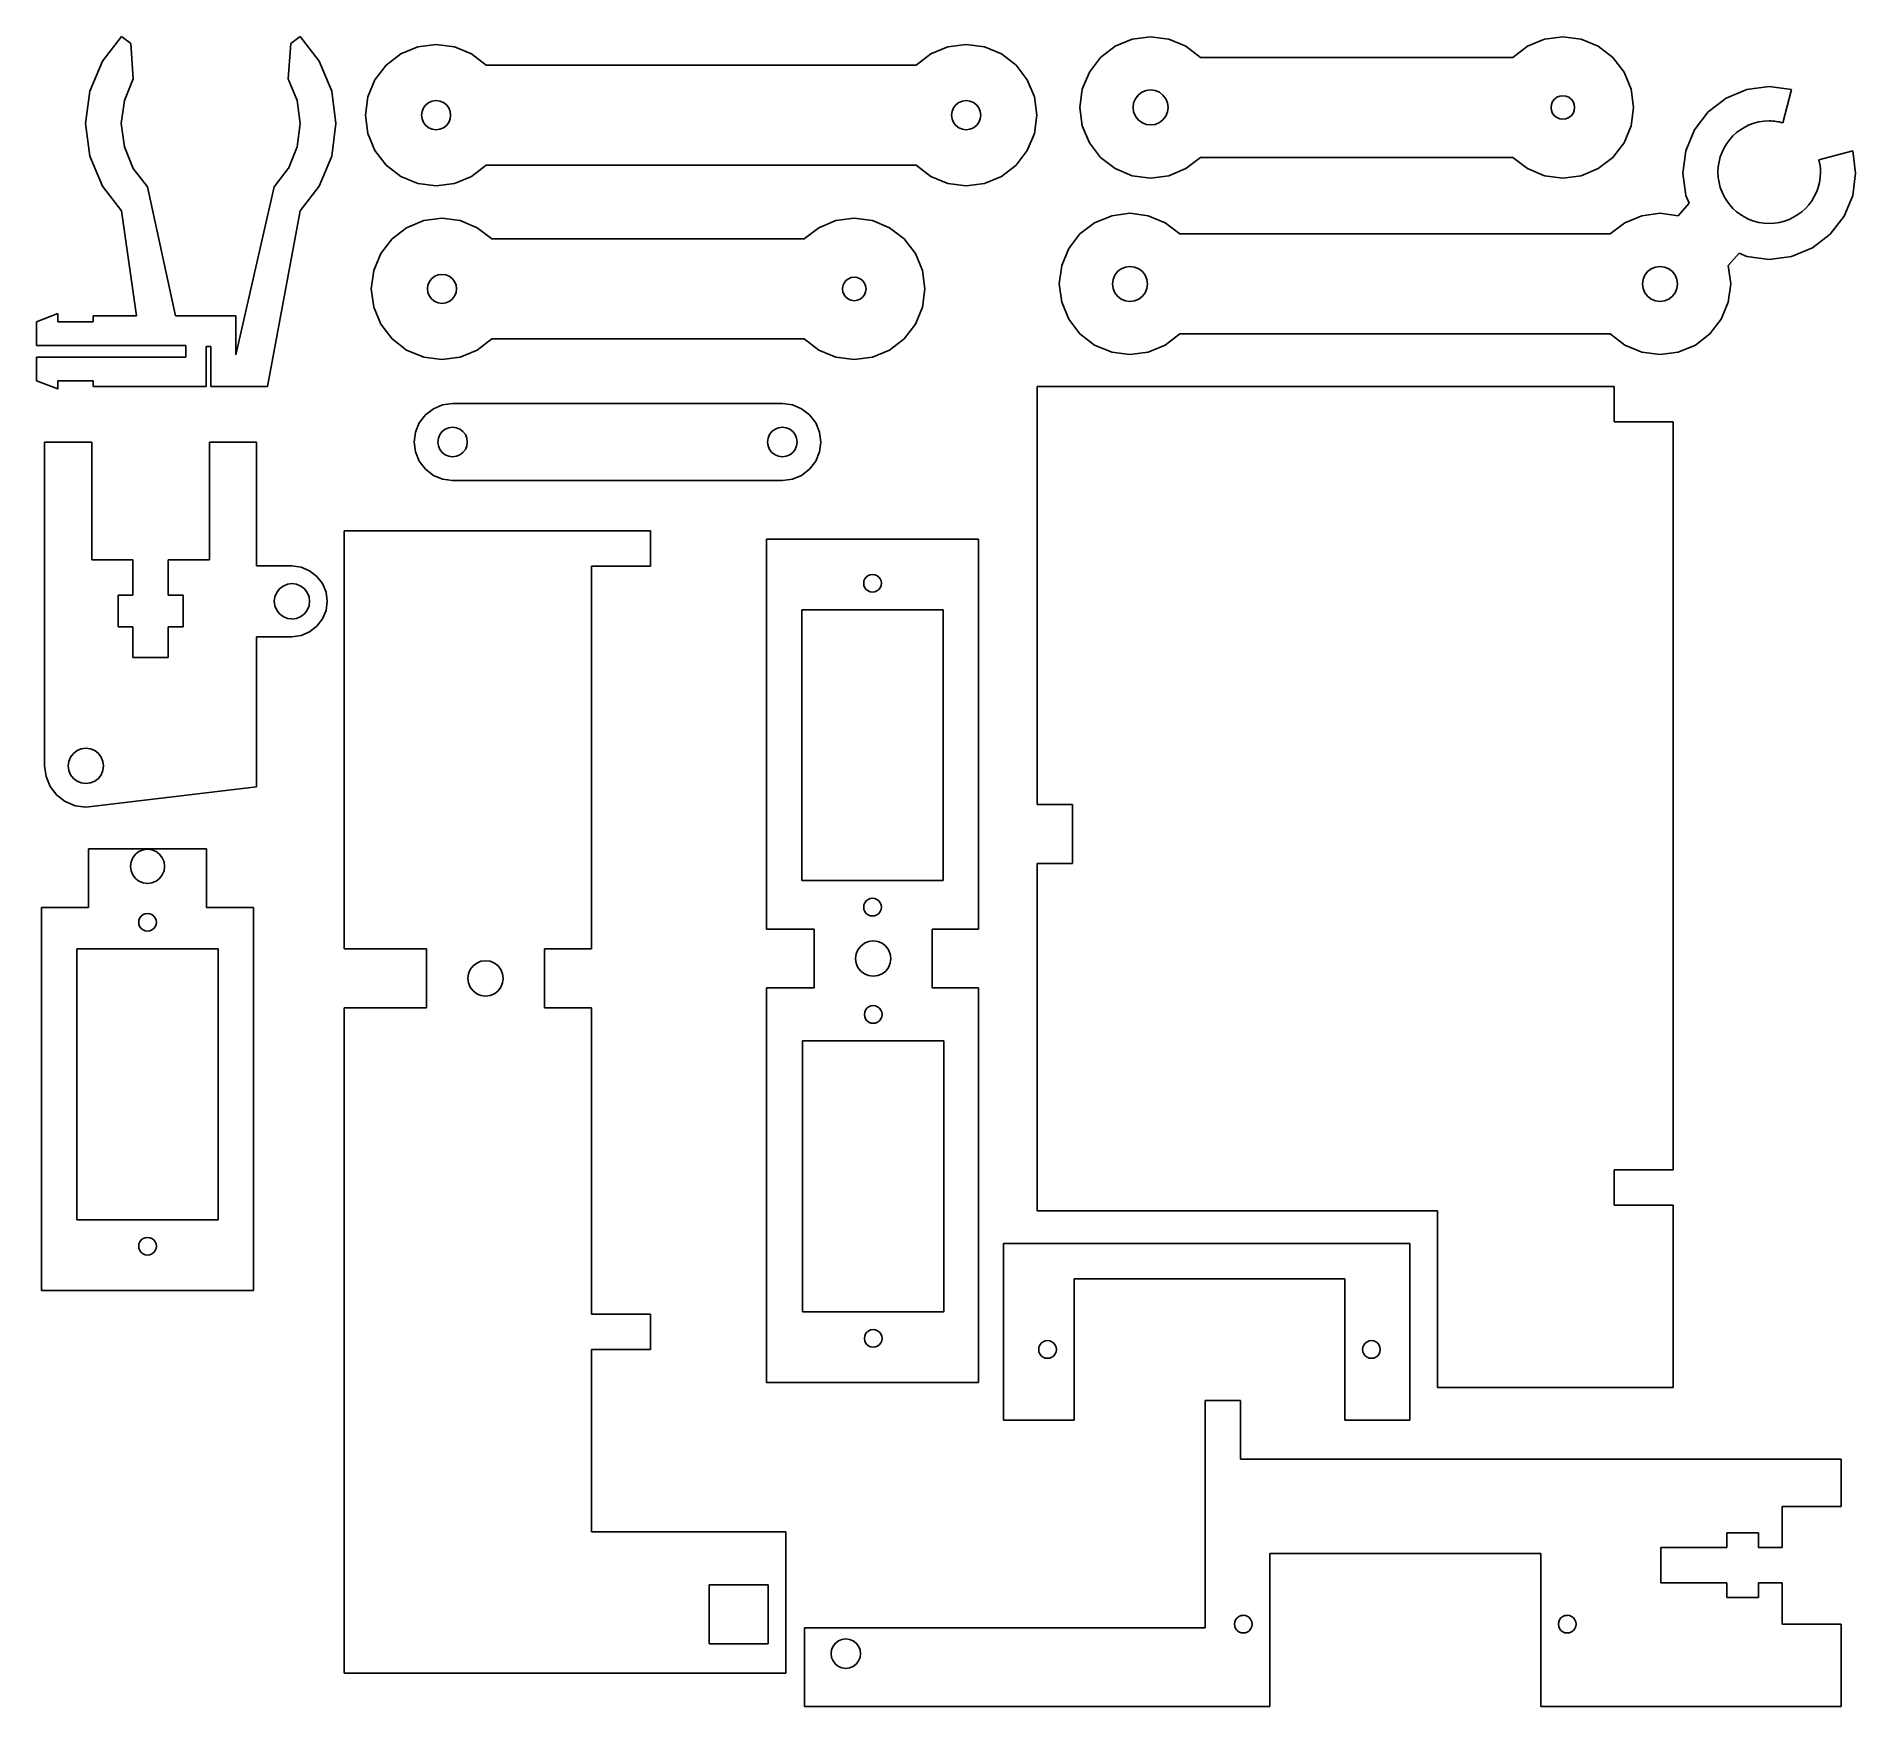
# Model space of a CAD drawing. Extents: x 5 to 159, y 159 to 301.
import ezdxf

# ---------------------------------------------------------------- set-up
doc = ezdxf.new("R2010")
doc.units = 0
doc.layers.add('plotclock-5mm', color=7, linetype='CONTINUOUS')

msp = doc.modelspace()

# ---------------------------------------------------------------- linework, layer by layer
at = {"layer": 'plotclock-5mm', "color": 1}
for p, q in [((12.069198, 301.283088), (10.460531, 299.186882)), ((12.862595, 300.674334), (12.069198, 301.283229)), ((27.256916, 301.283088), (26.463519, 300.674193)), ((28.865266, 299.186917), (27.256952, 301.283123)), ((99.449043, 301.249151), (97.896116, 301.044539)), ((101.001936, 301.044681), (99.449008, 301.249292)), ((134.448797, 301.249151), (132.896222, 301.044539)), ((136.001866, 301.044681), (134.448938, 301.249292)), ((13.081212, 297.673995), (12.862489, 300.67437)), ((26.463484, 300.674334), (26.244762, 297.673959)), ((35.788847, 299.790485), (34.546364, 298.836927)), ((37.2358, 300.389925), (35.788706, 299.790556)), ((38.788834, 300.594219), (37.235906, 300.38996)), ((40.341726, 300.389925), (38.788799, 300.594183)), ((41.788821, 299.790485), (40.341726, 300.389854)), ((43.031481, 298.836891), (41.788997, 299.79045)), ((80.788334, 299.790485), (79.546203, 298.836927)), ((82.235992, 300.389925), (80.788192, 299.790556)), ((83.789026, 300.594219), (82.236098, 300.38996)), ((85.341389, 300.389925), (83.789167, 300.594183)), ((86.789013, 299.790485), (85.341213, 300.389854)), ((88.03132, 298.836891), (86.789189, 299.79045)), ((96.449056, 300.445241), (95.206573, 299.491682)), ((97.89601, 301.044681), (96.448915, 300.445311)), ((102.44903, 300.445241), (101.001936, 301.04461)), ((103.69169, 299.491788), (102.449207, 300.445346)), ((131.44881, 300.445241), (130.206679, 299.491682)), ((132.896116, 301.044681), (131.448669, 300.445311)), ((137.448819, 300.445241), (136.001725, 301.04461)), ((138.691796, 299.491788), (137.44896, 300.445346)), ((10.460672, 299.186917), (9.399164, 296.623987)), ((29.926844, 296.624093), (28.865336, 299.187023)), ((34.546222, 298.836891), (33.592664, 297.594408)), ((79.546062, 298.836891), (43.031445, 298.836891)), ((88.984914, 297.594232), (88.031355, 298.836715)), ((94.252803, 298.249164), (93.653434, 296.802069)), ((95.206432, 299.491788), (94.252874, 298.249305)), ((130.206538, 299.491788), (103.691761, 299.491788)), ((139.64472, 298.249164), (138.691867, 299.491647)), ((140.24416, 296.802034), (139.64479, 298.249128)), ((9.39927, 296.624093), (9.03732, 293.87419)), ((12.322069, 295.841032), (13.081247, 297.674065)), ((26.244726, 297.673995), (27.003904, 295.840961)), ((30.288936, 293.874049), (29.926986, 296.623952)), ((33.592594, 297.594232), (32.993224, 296.147137)), ((89.584354, 296.147314), (88.984984, 297.594408)), ((93.653363, 296.802034), (93.449105, 295.249106)), ((98.705423, 296.536921), (99.064198, 296.685441)), ((99.064057, 296.685406), (99.448937, 296.736206)), ((99.449043, 296.736241), (99.833924, 296.685441)), ((99.833889, 296.685406), (100.192664, 296.536886)), ((140.448806, 295.249177), (140.244195, 296.802104)), ((150.073713, 296.764004), (148.304532, 296.031638)), ((151.97201, 297.014124), (150.073713, 296.764004)), ((153.870307, 296.764004), (151.97201, 297.014124)), ((153.115716, 293.948485), (153.870307, 296.764004)), ((12.062989, 293.874049), (12.321928, 295.841138)), ((27.004045, 295.841032), (27.262984, 293.873943)), ((32.993154, 296.147314), (32.788895, 294.594386)), ((37.595986, 294.913967), (37.719459, 295.211712)), ((37.719317, 295.211782), (37.915462, 295.467546)), ((37.915532, 295.467581), (38.171296, 295.663726)), ((38.171296, 295.663796), (38.469041, 295.787269)), ((38.469147, 295.787127), (38.788763, 295.829108)), ((38.788834, 295.829143), (39.108451, 295.787163)), ((39.10838, 295.787127), (39.406124, 295.663655)), ((39.406195, 295.663796), (39.661959, 295.467652)), ((39.661994, 295.467581), (39.858139, 295.211817)), ((39.858209, 295.211782), (39.981681, 294.914038)), ((82.595649, 294.913967), (82.719122, 295.211712)), ((82.718981, 295.211782), (82.915478, 295.467546)), ((82.915337, 295.467581), (83.171101, 295.663726)), ((83.170995, 295.663796), (83.469445, 295.787269)), ((83.469339, 295.787127), (83.788956, 295.829108)), ((83.789026, 295.829143), (84.107937, 295.787163)), ((84.108043, 295.787127), (84.406493, 295.663655)), ((84.406387, 295.663796), (84.662151, 295.467652)), ((84.66201, 295.467581), (84.858507, 295.211817)), ((84.858401, 295.211782), (84.981874, 294.914038)), ((89.789, 294.594245), (89.584389, 296.147172)), ((93.449069, 295.249177), (93.653328, 293.696249)), ((98.012638, 294.864155), (97.961838, 295.249036)), ((97.961979, 295.249177), (98.012779, 295.634057)), ((98.012638, 295.633987), (98.161157, 295.992762)), ((98.161122, 295.992621), (98.397483, 296.300596)), ((98.397448, 296.300596), (98.705423, 296.536957)), ((100.192522, 296.536921), (100.500497, 296.30056)), ((100.500497, 296.300596), (100.736859, 295.992621)), ((100.736823, 295.992621), (100.885343, 295.633846)), ((100.935966, 295.249177), (100.885166, 294.864296)), ((100.885307, 295.633987), (100.936107, 295.249106)), ((133.483138, 294.990273), (133.448919, 295.249212)), ((133.44906, 295.249177), (133.483279, 295.507763)), ((133.483138, 295.507904), (133.582974, 295.749204)), ((133.583045, 295.749063), (133.741795, 295.956143)), ((133.741866, 295.956284), (133.948946, 296.115034)), ((133.948946, 296.11507), (134.190246, 296.214906)), ((134.19007, 296.215012), (134.448656, 296.249231)), ((134.448797, 296.24909), (134.707736, 296.214871)), ((134.707877, 296.215012), (134.949177, 296.115176)), ((134.949036, 296.11507), (135.156116, 295.95632)), ((135.156081, 295.956284), (135.314831, 295.749204)), ((135.314902, 295.749063), (135.414738, 295.507763)), ((135.448922, 295.249177), (135.414703, 294.990238)), ((135.414808, 295.507904), (135.449028, 295.249318)), ((140.24416, 293.696108), (140.448771, 295.249036)), ((148.304532, 296.031638), (146.785824, 294.86606)), ((9.037179, 293.874049), (9.399129, 291.123793)), ((12.322069, 291.906889), (12.06313, 293.873978)), ((27.263125, 293.874049), (27.004186, 291.90696)), ((29.926844, 291.123829), (30.288794, 293.874084)), ((32.78886, 294.594245), (32.993118, 293.041317)), ((37.553935, 294.594245), (37.595916, 294.913861)), ((37.595986, 294.274734), (37.554006, 294.594351)), ((37.719317, 293.976884), (37.595845, 294.274628)), ((37.915532, 293.721084), (37.719388, 293.976848)), ((38.171296, 293.524905), (37.915532, 293.721049)), ((38.469147, 293.401574), (38.171402, 293.525046)), ((39.406195, 293.524905), (39.108451, 293.401432)), ((39.661994, 293.721084), (39.40623, 293.52494)), ((39.858209, 293.976884), (39.662065, 293.72112)), ((39.98154, 294.274734), (39.858068, 293.976989)), ((40.023733, 294.594245), (39.981399, 294.274628)), ((39.98154, 294.913967), (40.023874, 294.594351)), ((82.553634, 294.594245), (82.595614, 294.913861)), ((82.595649, 294.274734), (82.553669, 294.594351)), ((82.718981, 293.976884), (82.595508, 294.274628)), ((82.915337, 293.721084), (82.718839, 293.976848)), ((83.170995, 293.524905), (82.915231, 293.721049)), ((83.469339, 293.401574), (83.170889, 293.525046)), ((84.406387, 293.524905), (84.107937, 293.401432)), ((84.66201, 293.721084), (84.406246, 293.52494)), ((84.858401, 293.976884), (84.661904, 293.72112)), ((84.981732, 294.274734), (84.85826, 293.976989)), ((84.981732, 294.913967), (85.023713, 294.594351)), ((85.023748, 294.594245), (84.981768, 294.274628)), ((89.584354, 293.041387), (89.788965, 294.594315)), ((93.653363, 293.696108), (94.252733, 292.249013)), ((98.161122, 294.505521), (98.012603, 294.864296)), ((98.397448, 294.197546), (98.161087, 294.505521)), ((98.705423, 293.96122), (98.397448, 294.197581)), ((99.064057, 293.812736), (98.705282, 293.961256)), ((99.449043, 293.762077), (99.064163, 293.812877)), ((99.833889, 293.812736), (99.449008, 293.761936)), ((100.192522, 293.96122), (99.833747, 293.812701)), ((100.500497, 294.197546), (100.192522, 293.961185)), ((100.736823, 294.505521), (100.500462, 294.197546)), ((100.885307, 294.864155), (100.736788, 294.50538)), ((133.583045, 294.749114), (133.483209, 294.990414)), ((133.741866, 294.542069), (133.583116, 294.749149)), ((133.948946, 294.383072), (133.741866, 294.542175)), ((134.19007, 294.283165), (133.94877, 294.383001)), ((134.448797, 294.249052), (134.190211, 294.283271)), ((134.707877, 294.283165), (134.448938, 294.248946)), ((134.949036, 294.383072), (134.707736, 294.283236)), ((135.156081, 294.542069), (134.949001, 294.382966)), ((135.314902, 294.749114), (135.156152, 294.542034)), ((135.414808, 294.990273), (135.314972, 294.748973)), ((139.64472, 292.24919), (140.244089, 293.696284)), ((146.785824, 294.86606), (145.619893, 293.347352)), ((32.993154, 293.041387), (33.592523, 291.594293)), ((38.788834, 293.359346), (38.469217, 293.401679)), ((39.10838, 293.401574), (38.788763, 293.35924)), ((83.789026, 293.359346), (83.469409, 293.401679)), ((84.108043, 293.401574), (83.789132, 293.35924)), ((88.984914, 291.594258), (89.584283, 293.041352)), ((94.252803, 292.24919), (95.206361, 291.006706)), ((138.691796, 291.00653), (139.644649, 292.249013)), ((145.619893, 293.347352), (144.887174, 291.577818)), ((9.39927, 291.123829), (10.460778, 288.560898)), ((13.081212, 290.073927), (12.322034, 291.90696)), ((27.004045, 291.906889), (26.244867, 290.073856)), ((28.865266, 288.561039), (29.926774, 291.12397)), ((33.592594, 291.594258), (34.546152, 290.351774)), ((88.03132, 290.351598), (88.984878, 291.594081)), ((95.206432, 291.00653), (96.448915, 290.052972)), ((102.44903, 290.052936), (103.691514, 291.006495)), ((103.69169, 291.00653), (130.206468, 291.00653)), ((130.206538, 291.00653), (131.448669, 290.052972)), ((137.448819, 290.052936), (138.691655, 291.006495)), ((144.887174, 291.577818), (144.637407, 289.679521)), ((159.056493, 291.577818), (156.188057, 290.809468)), ((159.30626, 289.679521), (159.056493, 291.577818)), ((159.056493, 291.577818), (159.056493, 291.577818)), ((14.289052, 288.500044), (13.081141, 290.073786)), ((26.244726, 290.073927), (25.037168, 288.500185)), ((34.546222, 290.351598), (35.788706, 289.39804)), ((35.788847, 289.398181), (37.235941, 288.798811)), ((40.341726, 288.798741), (41.788821, 289.39811)), ((41.788821, 289.398181), (43.031304, 290.351739)), ((43.031481, 290.351598), (79.546097, 290.351598)), ((79.546062, 290.351598), (80.788193, 289.39804)), ((80.788334, 289.398181), (82.236134, 288.798811)), ((85.341389, 288.798741), (86.789189, 289.39811)), ((86.789013, 289.398181), (88.031144, 290.351739)), ((96.449056, 290.052936), (97.896151, 289.453567)), ((97.89601, 289.453461), (99.448937, 289.24885)), ((99.449043, 289.249026), (101.001971, 289.453637)), ((101.001936, 289.453461), (102.44903, 290.052831)), ((131.44881, 290.052936), (132.896257, 289.453567)), ((132.896116, 289.453461), (134.448691, 289.24885)), ((134.448797, 289.249026), (136.001725, 289.453637)), ((136.001866, 289.453461), (137.44896, 290.052831)), ((144.637407, 289.679521), (144.887174, 287.781577)), ((159.056493, 287.781577), (159.30626, 289.679521)), ((10.460672, 288.561039), (12.069339, 286.464834)), ((16.658237, 277.545165), (14.288982, 288.499973)), ((25.037062, 288.500044), (21.798209, 274.258052)), ((27.256916, 286.464692), (28.86523, 288.560898)), ((37.2358, 288.798741), (38.788728, 288.59413)), ((38.788834, 288.594271), (40.341762, 288.798882)), ((82.235992, 288.798741), (83.78892, 288.59413)), ((83.789026, 288.594271), (85.341248, 288.798882)), ((144.887174, 287.781577), (145.163752, 287.114474)), ((158.323774, 286.012749), (159.056493, 287.781577)), ((12.069198, 286.464692), (13.348017, 277.545059)), ((24.471736, 271.545191), (27.256916, 286.464869)), ((39.289073, 285.844227), (37.736145, 285.639969)), ((40.841965, 285.639933), (39.289037, 285.844192)), ((74.288826, 285.844227), (72.736251, 285.639969)), ((75.841895, 285.639933), (74.288967, 285.844192)), ((96.146338, 286.061079), (94.698891, 285.462063)), ((97.698913, 286.265691), (96.146338, 286.061079)), ((99.251841, 286.061079), (97.698913, 286.265691)), ((100.698935, 285.462063), (99.251841, 286.061079)), ((141.145966, 286.061079), (139.698871, 285.462063)), ((142.698893, 286.265691), (141.145966, 286.061079)), ((144.251821, 286.061079), (142.698893, 286.265691)), ((145.163752, 287.114474), (144.251821, 286.061079)), ((157.158196, 284.493335), (158.323774, 286.012749)), ((36.289086, 285.040493), (35.046602, 284.086935)), ((37.736039, 285.639933), (36.288945, 285.040564)), ((42.28906, 285.040493), (40.841965, 285.639863)), ((43.531719, 284.086864), (42.289236, 285.040423)), ((71.288839, 285.040493), (70.046709, 284.086935)), ((72.736146, 285.639933), (71.288698, 285.040564)), ((77.288813, 285.040493), (75.841719, 285.639863)), ((78.531826, 284.086864), (77.28899, 285.040423)), ((93.456407, 284.508504), (92.502849, 283.265668)), ((94.698891, 285.462063), (93.456407, 284.508504)), ((101.941771, 284.508504), (100.698935, 285.462063)), ((138.456388, 284.508504), (101.941771, 284.508504)), ((139.698871, 285.462063), (138.456388, 284.508504)), ((155.639135, 283.32811), (157.158196, 284.493335)), ((34.092832, 282.84424), (33.493463, 281.397146)), ((35.046426, 284.086864), (34.092868, 282.844381)), ((70.046532, 284.086864), (43.531755, 284.086864)), ((79.484714, 282.84424), (78.531861, 284.086723)), ((80.084189, 281.397287), (79.48482, 282.844381)), ((92.502849, 283.265668), (91.903479, 281.818574)), ((148.494327, 281.818574), (149.406257, 282.871616)), ((149.406257, 282.871616), (150.073713, 282.595038)), ((153.870307, 282.595038), (155.639135, 283.32811)), ((33.493392, 281.397287), (33.289134, 279.844359)), ((80.2888, 279.844253), (80.084189, 281.397181)), ((91.903479, 281.818574), (91.698868, 280.265646)), ((96.410921, 281.008949), (96.647282, 281.316924)), ((96.647282, 281.316924), (96.955257, 281.553285)), ((96.955257, 281.553285), (97.314385, 281.702157)), ((97.314385, 281.702157), (97.698913, 281.752604)), ((97.698913, 281.752604), (98.083793, 281.702157)), ((98.083793, 281.702157), (98.442921, 281.553285)), ((98.442921, 281.553285), (98.750896, 281.316924)), ((98.750896, 281.316924), (98.986552, 281.008949)), ((141.411254, 281.008949), (141.647616, 281.316924)), ((141.647616, 281.316924), (141.955591, 281.553285)), ((141.955591, 281.553285), (142.314013, 281.702157)), ((142.314013, 281.702157), (142.698893, 281.752604)), ((142.698893, 281.752604), (143.083774, 281.702157)), ((143.083774, 281.702157), (143.442549, 281.553285)), ((143.442549, 281.553285), (143.750524, 281.316924)), ((143.750524, 281.316924), (143.986885, 281.008949)), ((148.698938, 280.265646), (148.494327, 281.818574)), ((150.073713, 282.595038), (151.97201, 282.344918)), ((151.97201, 282.344918), (153.870307, 282.595038)), ((33.289099, 279.844253), (33.493357, 278.291325)), ((38.054174, 279.844253), (38.096155, 280.16387)), ((38.096225, 279.524707), (38.054245, 279.844324)), ((38.096225, 280.16394), (38.219697, 280.461685)), ((38.219556, 280.461791), (38.415701, 280.717554)), ((38.415736, 280.71759), (38.6715, 280.913734)), ((38.671535, 280.913769), (38.96928, 281.037242)), ((38.969386, 281.037101), (39.289002, 281.079434)), ((39.289073, 281.079328), (39.608689, 281.036995)), ((39.608619, 281.037101), (39.906363, 280.913628)), ((39.906434, 280.913769), (40.162198, 280.717625)), ((40.162233, 280.71759), (40.358377, 280.461826)), ((40.358448, 280.461791), (40.48192, 280.164046)), ((40.523971, 279.844253), (40.481638, 279.524636)), ((40.481779, 280.16394), (40.524112, 279.844324)), ((73.323168, 279.585526), (73.288948, 279.844112)), ((73.289054, 279.844253), (73.323274, 280.103192)), ((73.323168, 280.103157), (73.423004, 280.344457)), ((73.423074, 279.344367), (73.323238, 279.585667)), ((73.423074, 280.344316), (73.581824, 280.551396)), ((73.581895, 280.551537), (73.788976, 280.710287)), ((73.78894, 280.710358), (74.03024, 280.810194)), ((74.030099, 280.810264), (74.288685, 280.844484)), ((74.288826, 280.844343), (74.547765, 280.810123)), ((74.547906, 280.810264), (74.789206, 280.710428)), ((74.789065, 280.710358), (74.996146, 280.551608)), ((74.996111, 280.551537), (75.154861, 280.344457)), ((75.154931, 280.344316), (75.254767, 280.103016)), ((75.254838, 279.585526), (75.155002, 279.344226)), ((75.288951, 279.844253), (75.254732, 279.585667)), ((75.254838, 280.103157), (75.289057, 279.844218)), ((80.084189, 278.291361), (80.2888, 279.844288)), ((91.698868, 280.265646), (91.903479, 278.712366)), ((96.211954, 280.265646), (96.262754, 280.650879)), ((96.262754, 279.881118), (96.211954, 280.265646)), ((96.262754, 280.650879), (96.410921, 281.008949)), ((96.410921, 279.521991), (96.262754, 279.881118)), ((98.986552, 281.008949), (99.135424, 280.650879)), ((99.135424, 279.881118), (98.986552, 279.521991)), ((99.135424, 280.650879), (99.186224, 280.265646)), ((99.186224, 280.265646), (99.135424, 279.881118)), ((99.135424, 279.881118), (99.135424, 279.881118)), ((141.211935, 280.265646), (141.262382, 280.650879)), ((141.262382, 279.881118), (141.211935, 280.265646)), ((141.262382, 280.650879), (141.411254, 281.008949)), ((141.411254, 279.521991), (141.262382, 279.881118)), ((143.986885, 281.008949), (144.135404, 280.650879)), ((144.135404, 279.881118), (143.986885, 279.521991)), ((144.135404, 280.650879), (144.186204, 280.265646)), ((144.186204, 280.265646), (144.135404, 279.881118)), ((144.135404, 279.881118), (144.135404, 279.881118)), ((148.494327, 278.712366), (148.698938, 280.265646)), ((33.493392, 278.291361), (34.092762, 276.844266)), ((38.219556, 279.226892), (38.096084, 279.524636)), ((38.415736, 278.971093), (38.219592, 279.226857)), ((38.671535, 278.774878), (38.415771, 278.971022)), ((38.969386, 278.651547), (38.671641, 278.775019)), ((39.289073, 278.609354), (38.969456, 278.651688)), ((39.608619, 278.651547), (39.289002, 278.609213)), ((39.906434, 278.774878), (39.608689, 278.651406)), ((40.162233, 278.971093), (39.906469, 278.774948)), ((40.358448, 279.226892), (40.162304, 278.971128)), ((40.481779, 279.524707), (40.358307, 279.226963)), ((73.581895, 279.137322), (73.423145, 279.344402)), ((73.78894, 278.978325), (73.58186, 279.137428)), ((74.030099, 278.878418), (73.788799, 278.978254)), ((74.288826, 278.844304), (74.03024, 278.878524)), ((74.547906, 278.878418), (74.288967, 278.844199)), ((74.789065, 278.978325), (74.547765, 278.878489)), ((74.996111, 279.137322), (74.78903, 278.978219)), ((75.154931, 279.344367), (74.996181, 279.137286)), ((79.484714, 276.844266), (80.084083, 278.291361)), ((91.903479, 278.712366), (92.502849, 277.265624)), ((96.647282, 279.214016), (96.410921, 279.521991)), ((96.955257, 278.977654), (96.647282, 279.214016)), ((97.314385, 278.829135), (96.955257, 278.977654)), ((97.698913, 278.778688), (97.314385, 278.829135)), ((98.083793, 278.829135), (97.698913, 278.778688)), ((98.442921, 278.977654), (98.083793, 278.829135)), ((98.750896, 279.214016), (98.442921, 278.977654)), ((98.986552, 279.521991), (98.750896, 279.214016)), ((141.647616, 279.214016), (141.411254, 279.521991)), ((141.955591, 278.977654), (141.647616, 279.214016)), ((142.314013, 278.829135), (141.955591, 278.977654)), ((142.698893, 278.778688), (142.314013, 278.829135)), ((143.083774, 278.829135), (142.698893, 278.778688)), ((143.442549, 278.977654), (143.083774, 278.829135)), ((143.750524, 279.214016), (143.442549, 278.977654)), ((143.986885, 279.521991), (143.750524, 279.214016)), ((147.89531, 277.265624), (148.494327, 278.712366)), ((4.854469, 277.045102), (4.854469, 275.045205)), ((6.662984, 277.745155), (4.854646, 277.045244)), ((9.662971, 277.045102), (6.662949, 277.045102)), ((6.662984, 277.045102), (6.662984, 277.745014)), ((13.348017, 277.545165), (9.662901, 277.545165)), ((9.662971, 277.545165), (9.662971, 277.045279)), ((21.798139, 277.545165), (16.658167, 277.545165)), ((21.798139, 274.258193), (21.798139, 277.545024)), ((34.092832, 276.844266), (35.046391, 275.601783)), ((78.531826, 275.601606), (79.484679, 276.84409)), ((92.502849, 277.265624), (93.456407, 276.023141)), ((146.941752, 276.023141), (147.89531, 277.265624)), ((4.854469, 275.045241), (17.554469, 275.045241)), ((17.554469, 275.045241), (17.554469, 274.045116)), ((19.276519, 274.942229), (19.676569, 274.942229)), ((19.276519, 271.545191), (19.276519, 274.942088)), ((19.676498, 274.942229), (19.676498, 271.545332)), ((35.046426, 275.601606), (36.288909, 274.648048)), ((42.28906, 274.648189), (43.531543, 275.601747)), ((43.531719, 275.601606), (70.046497, 275.601606)), ((70.046532, 275.601606), (71.288663, 274.648048)), ((77.288813, 274.648189), (78.531649, 275.601747)), ((93.456407, 276.023141), (94.698891, 275.069582)), ((94.698891, 275.069582), (96.146338, 274.470213)), ((99.251841, 274.470213), (100.698935, 275.069582)), ((100.698935, 275.069582), (101.941771, 276.023141)), ((101.941771, 276.023141), (138.456388, 276.023141)), ((138.456388, 276.023141), (139.698871, 275.069582)), ((139.698871, 275.069582), (141.145966, 274.470213)), ((144.251821, 274.470213), (145.698916, 275.069582)), ((145.698916, 275.069582), (146.941752, 276.023141)), ((17.554469, 274.045116), (4.854469, 274.045116)), ((4.854469, 274.045116), (4.854469, 272.045218)), ((36.289086, 274.648189), (37.73618, 274.04882)), ((37.736039, 274.048749), (39.288967, 273.844138)), ((39.289073, 273.844279), (40.842001, 274.04889)), ((40.841965, 274.048749), (42.28906, 274.648119)), ((71.288839, 274.648189), (72.736287, 274.04882)), ((72.736146, 274.048749), (74.288721, 273.844138)), ((74.288826, 273.844279), (75.841754, 274.04889)), ((75.841895, 274.048749), (77.28899, 274.648119)), ((96.146338, 274.470213), (97.698913, 274.265602)), ((97.698913, 274.265602), (99.251841, 274.470213)), ((141.145966, 274.470213), (142.698893, 274.265602)), ((142.698893, 274.265602), (144.251821, 274.470213)), ((4.854469, 272.045254), (6.662808, 271.345342)), ((6.662984, 272.045254), (9.663007, 272.045254)), ((6.662984, 271.345201), (6.662984, 272.045113)), ((9.662971, 272.045254), (9.662971, 271.545367)), ((9.662971, 271.545191), (19.276519, 271.545191)), ((19.676498, 271.545191), (24.471806, 271.545191)), ((138.809349, 271.556445), (89.809574, 271.556445)), ((89.809578, 271.556445), (89.809578, 236.056064)), ((138.809349, 268.556444), (138.809349, 271.556466)), ((37.879337, 269.154804), (37.360049, 268.478176)), ((38.555965, 269.673634), (37.879337, 269.154698)), ((39.344036, 270.000236), (38.55593, 269.673564)), ((40.189609, 270.111855), (39.344, 270.000377)), ((68.189792, 270.111855), (40.189467, 270.111855)), ((69.035224, 270.000236), (68.189969, 270.111714)), ((69.823471, 269.673634), (69.035366, 270.000307)), ((70.500099, 269.154804), (69.823471, 269.67374)), ((71.019282, 268.478176), (70.499993, 269.154804)), ((37.033729, 267.689965), (36.922604, 266.844709)), ((37.360154, 268.478176), (37.033835, 267.690071)), ((38.982297, 267.167677), (39.107181, 267.469302)), ((39.107181, 267.469479), (39.305794, 267.727712)), ((39.305794, 267.727853), (39.564733, 267.92682)), ((39.564698, 267.926961), (39.86597, 268.051844)), ((39.866111, 268.051668), (40.189609, 268.094354)), ((40.189609, 268.094389), (40.513106, 268.051703)), ((40.513106, 268.051668), (40.814731, 267.926785)), ((40.814731, 267.926961), (41.073317, 267.727994)), ((41.073458, 267.727853), (41.272072, 267.46962)), ((41.272248, 267.469479), (41.397132, 267.167854)), ((66.982305, 267.167677), (67.107188, 267.469302)), ((67.107012, 267.469479), (67.305626, 267.727712)), ((67.305802, 267.727853), (67.564741, 267.92682)), ((67.564882, 267.926961), (67.866154, 268.051844)), ((67.865978, 268.051668), (68.189828, 268.094354)), ((68.189792, 268.094389), (68.512937, 268.051703)), ((68.512972, 268.051668), (68.814597, 267.926785)), ((68.814738, 267.926961), (69.073324, 267.727994)), ((69.073466, 267.727853), (69.272079, 267.46962)), ((69.272256, 267.469479), (69.397139, 267.167854)), ((71.345531, 267.689965), (71.019211, 268.478071)), ((71.45715, 266.844533), (71.345672, 267.689789)), ((143.809551, 268.556444), (138.809278, 268.556444)), ((143.809551, 205.056091), (143.809551, 268.556444)), ((5.554521, 266.84418), (5.554521, 239.344447)), ((9.554457, 266.84418), (5.554663, 266.84418)), ((9.554457, 256.844447), (9.554457, 266.844286)), ((23.554478, 266.844533), (19.554331, 266.84418)), ((19.554366, 266.84418), (19.554366, 256.844341)), ((23.554478, 256.317679), (23.554478, 266.844568)), ((36.922463, 266.844533), (37.033588, 265.998572)), ((37.033729, 265.998396), (37.360049, 265.210996)), ((38.939576, 266.844533), (38.982262, 267.167677)), ((38.982297, 266.520683), (38.939611, 266.844533)), ((39.107181, 266.219587), (38.982297, 266.520859)), ((39.305794, 265.960507), (39.107181, 266.219446)), ((39.564698, 265.76207), (39.305759, 265.960684)), ((39.866111, 265.636657), (39.564839, 265.761893)), ((40.814731, 265.76207), (40.513106, 265.636834)), ((41.073458, 265.960507), (40.814872, 265.761893)), ((41.272248, 266.219587), (41.073634, 265.960648)), ((41.397132, 266.520683), (41.272248, 266.219411)), ((41.439677, 266.844533), (41.396991, 266.520683)), ((41.397132, 267.167677), (41.439818, 266.844533)), ((66.939583, 266.844533), (66.982269, 267.167677)), ((66.982305, 266.520683), (66.939619, 266.844533)), ((67.107012, 266.219587), (66.982128, 266.520859)), ((67.305802, 265.960507), (67.107188, 266.219446)), ((67.564882, 265.76207), (67.305943, 265.960684)), ((67.865978, 265.636657), (67.564706, 265.761893)), ((68.814738, 265.76207), (68.513113, 265.636834)), ((69.073466, 265.960507), (68.814879, 265.761893)), ((69.272256, 266.219587), (69.073642, 265.960648)), ((69.396963, 266.520683), (69.272079, 266.219411)), ((69.396963, 267.167677), (69.439649, 266.844533)), ((69.439684, 266.844533), (69.396998, 266.520683)), ((71.019282, 265.210854), (71.345601, 265.998254)), ((71.345531, 265.998396), (71.457009, 266.844357)), ((37.360154, 265.210854), (37.879443, 264.534227)), ((37.879337, 264.534227), (38.555965, 264.014585)), ((40.189609, 265.593936), (39.866111, 265.636622)), ((40.513106, 265.636657), (40.189609, 265.593971)), ((68.189792, 265.593936), (67.865943, 265.636622)), ((68.512972, 265.636657), (68.189828, 265.593971)), ((69.823471, 264.014726), (70.500099, 264.534368)), ((70.500099, 264.534227), (71.019388, 265.210854)), ((38.555965, 264.014726), (39.344071, 263.688054)), ((39.344036, 263.688124), (40.189644, 263.577352)), ((40.189609, 263.577176), (68.189934, 263.577176)), ((68.189792, 263.577176), (69.035048, 263.687948)), ((69.035224, 263.688124), (69.82333, 264.014797)), ((56.98539, 259.304695), (30.985315, 259.304695)), ((30.985421, 259.304695), (30.985421, 223.804667)), ((56.98539, 256.304708), (56.98539, 259.30473)), ((66.841899, 258.602833), (66.841899, 225.490758)), ((84.841856, 258.602833), (66.842076, 258.602833)), ((84.841856, 225.490617), (84.841856, 258.602692)), ((13.054506, 256.844447), (9.554598, 256.844447)), ((13.054506, 253.84446), (13.054506, 256.844482)), ((16.054493, 256.844447), (16.054493, 253.844425)), ((19.554543, 256.844447), (16.054634, 256.844447)), ((26.554465, 256.317679), (23.554443, 256.317679)), ((27.330964, 256.215374), (26.554501, 256.317679)), ((28.054441, 255.916007), (27.330894, 256.215515)), ((28.675753, 255.439192), (28.054512, 255.916148)), ((29.152568, 254.817704), (28.675612, 255.439298)), ((51.985326, 223.804702), (51.985326, 256.304708)), ((51.985326, 256.304708), (56.985246, 256.304708)), ((75.09189, 254.852487), (75.11729, 255.046868)), ((75.117396, 254.658883), (75.091996, 254.852558)), ((75.117396, 255.046797), (75.192184, 255.228125)), ((75.192326, 255.228019), (75.311564, 255.382889)), ((75.311494, 255.38303), (75.466716, 255.502269)), ((75.466892, 255.502234), (75.647867, 255.577375)), ((75.647762, 255.57734), (75.841789, 255.60274)), ((75.841895, 255.602846), (76.035923, 255.577446)), ((76.036029, 255.57734), (76.217004, 255.502198)), ((76.216898, 255.502234), (76.37212, 255.382995)), ((76.372085, 255.38303), (76.491324, 255.228161)), ((76.491289, 255.228019), (76.566077, 255.046692)), ((76.591866, 254.852487), (76.566113, 254.658812)), ((76.566219, 255.046797), (76.591971, 254.852417)), ((11.804438, 253.84446), (13.05433, 253.84446)), ((11.804438, 251.144193), (11.804438, 253.844354)), ((16.054493, 253.84446), (17.304385, 253.84446)), ((17.304526, 253.84446), (17.304526, 251.144299)), ((25.054454, 253.317692), (25.105607, 253.706101)), ((25.105607, 252.929425), (25.054454, 253.317834)), ((25.105607, 253.70596), (25.255537, 254.067557)), ((25.255467, 254.067698), (25.493945, 254.378495)), ((25.493874, 254.37846), (25.804319, 254.616938)), ((25.80446, 254.616832), (26.166057, 254.766762)), ((26.166198, 254.766692), (26.554606, 254.817845)), ((26.554465, 254.817704), (26.942874, 254.766551)), ((26.942697, 254.766692), (27.304294, 254.616761)), ((27.304436, 254.616832), (27.615233, 254.378354)), ((27.615198, 254.37846), (27.853675, 254.067663)), ((27.853605, 254.067698), (28.003535, 253.706101)), ((28.054441, 253.317692), (28.003288, 252.929284)), ((28.003465, 253.70596), (28.054617, 253.317551)), ((29.452288, 254.094227), (29.152427, 254.817774)), ((29.554452, 253.317692), (29.452147, 254.094156)), ((29.452288, 252.541158), (29.554593, 253.317622)), ((75.192326, 254.477661), (75.117537, 254.658989)), ((75.311494, 254.322651), (75.192255, 254.47752)), ((75.466892, 254.203447), (75.31167, 254.322686)), ((75.647762, 254.128341), (75.466787, 254.203482)), ((75.841895, 254.102835), (75.647868, 254.128235)), ((76.036029, 254.128341), (75.842001, 254.102941)), ((76.216898, 254.203447), (76.035923, 254.128305)), ((76.372085, 254.322651), (76.216863, 254.203412)), ((76.491289, 254.477661), (76.37205, 254.322792)), ((76.566219, 254.658883), (76.49143, 254.477555)), ((25.255467, 252.567687), (25.105536, 252.929284)), ((25.493874, 252.25696), (25.255396, 252.567757)), ((25.80446, 252.018553), (25.494015, 252.257031)), ((26.166198, 251.868693), (25.804601, 252.018624)), ((26.554465, 251.817717), (26.166057, 251.868869)), ((26.942697, 251.868693), (26.554289, 251.81754)), ((27.304436, 252.018553), (26.942838, 251.868622)), ((27.615198, 252.25696), (27.3044, 252.018482)), ((27.853605, 252.567687), (27.615127, 252.25689)), ((28.003465, 252.929425), (27.853534, 252.567828)), ((28.675753, 251.196546), (29.152709, 251.817787)), ((29.152568, 251.817717), (29.452429, 252.541264)), ((69.841921, 252.602859), (81.84201, 252.602859)), ((69.841921, 229.6027), (69.841921, 252.602753)), ((81.841869, 252.602859), (81.841869, 229.602806)), ((13.054506, 251.144193), (11.804615, 251.144193)), ((13.054506, 248.544186), (13.054506, 251.144158)), ((16.054493, 251.144193), (16.054493, 248.544221)), ((17.304526, 251.144193), (16.054634, 251.144193)), ((23.554478, 250.317706), (26.554501, 250.317706)), ((23.554478, 237.577418), (23.554478, 250.317635)), ((26.554465, 250.317706), (27.330929, 250.420011)), ((27.330964, 250.420046), (28.054512, 250.719907)), ((28.054441, 250.719766), (28.675683, 251.196722)), ((16.054493, 248.544186), (13.054471, 248.544186)), ((7.554595, 239.344376), (7.605748, 239.732785)), ((7.605571, 239.732644), (7.755502, 240.094241)), ((7.755431, 240.094382), (7.993909, 240.405179)), ((7.993839, 240.405144), (8.304636, 240.643269)), ((8.304565, 240.643198), (8.666163, 240.793129)), ((8.666304, 240.793058), (9.054712, 240.844564)), ((9.054571, 240.844387), (9.442626, 240.792882)), ((9.442662, 240.793058), (9.804612, 240.643128)), ((9.804576, 240.643198), (10.115021, 240.405073)), ((10.115162, 240.405144), (10.35364, 240.094347)), ((10.353534, 240.094382), (10.503464, 239.732785)), ((10.503394, 239.732644), (10.554547, 239.344235)), ((5.554521, 239.344376), (5.67376, 238.438443)), ((5.673725, 238.438337), (6.023328, 237.59414)), ((7.605571, 238.956144), (7.554419, 239.344553)), ((7.755431, 238.594406), (7.605501, 238.956003)), ((7.993839, 238.283644), (7.755361, 238.594441)), ((8.304565, 238.045237), (7.993768, 238.283715)), ((8.666304, 237.895377), (8.304706, 238.045307)), ((9.054571, 237.844401), (8.666163, 237.895553)), ((9.442662, 237.895377), (9.054606, 237.844224)), ((9.804576, 238.045237), (9.442626, 237.895306)), ((10.115162, 238.283644), (9.804717, 238.045166)), ((10.353534, 238.594406), (10.115056, 238.283609)), ((10.503394, 238.956144), (10.353463, 238.594547)), ((10.554582, 239.344376), (10.503429, 238.955968)), ((6.023398, 237.594281), (6.579729, 236.869323)), ((6.579623, 236.869429), (7.304581, 236.313451)), ((7.304476, 236.31338), (8.148673, 235.963777)), ((9.054571, 235.844186), (23.554443, 237.577383)), ((8.148673, 235.963707), (9.054606, 235.844115)), ((89.809578, 236.056121), (92.8096, 236.056121)), ((92.809561, 236.056121), (92.809561, 231.056201)), ((9.289027, 232.315879), (9.289027, 227.316312)), ((19.288901, 232.315879), (9.289062, 232.315879)), ((13.033304, 231.541426), (13.263668, 231.841287)), ((13.263774, 231.841146), (13.563988, 232.071862)), ((13.564023, 232.071968), (13.913626, 232.216607)), ((13.913697, 232.216678), (14.289052, 232.266419)), ((14.289052, 232.266278), (14.664055, 232.216537)), ((14.664231, 232.216678), (15.014187, 232.072039)), ((15.014081, 232.071968), (15.314295, 231.841252)), ((15.314295, 231.841146), (15.544659, 231.541285)), ((19.288901, 227.316347), (19.288901, 232.315914)), ((12.838994, 230.815903), (12.888383, 231.191259)), ((12.888454, 230.441077), (12.839065, 230.816079)), ((13.033304, 230.091051), (12.888313, 230.441006)), ((12.888454, 231.1914), (13.033446, 231.541355)), ((15.689651, 230.441077), (15.544659, 230.091121)), ((15.5448, 231.541426), (15.689792, 231.19147)), ((15.689651, 231.1914), (15.739039, 230.816044)), ((15.739075, 230.815903), (15.689686, 230.4409)), ((92.809561, 231.056236), (89.809539, 231.056236)), ((89.809578, 231.056236), (89.809578, 201.556253)), ((13.263774, 229.790625), (13.03341, 230.091192)), ((13.564023, 229.560508), (13.263809, 229.790519)), ((13.913697, 229.415799), (13.564094, 229.560437)), ((14.289052, 229.366198), (13.913697, 229.41594)), ((14.664231, 229.415799), (14.289229, 229.366057)), ((15.014081, 229.560508), (14.664126, 229.415869)), ((15.314295, 229.790625), (15.014081, 229.560614)), ((15.5448, 230.091051), (15.314436, 229.790484)), ((81.841869, 229.6027), (69.84178, 229.6027)), ((5.289091, 227.316347), (5.289091, 194.815989)), ((9.289027, 227.316347), (5.289233, 227.316347)), ((23.289013, 227.316347), (19.288866, 227.316347)), ((23.289013, 194.816024), (23.289013, 227.316383)), ((75.09189, 227.353036), (75.11729, 227.546711)), ((75.117396, 227.158762), (75.091996, 227.353142)), ((75.117396, 227.546676), (75.192184, 227.728004)), ((75.192326, 226.97754), (75.117537, 227.158867)), ((75.192326, 227.727863), (75.311564, 227.882732)), ((75.311494, 227.882909), (75.466716, 228.002148)), ((75.466892, 228.002112), (75.647867, 228.077254)), ((75.647762, 228.077219), (75.841789, 228.102619)), ((75.841895, 228.102689), (76.035923, 228.077289)), ((76.036029, 228.077219), (76.217004, 228.002077)), ((76.216898, 228.002112), (76.37212, 227.882873)), ((76.372085, 227.882909), (76.491324, 227.728039)), ((76.491289, 227.727863), (76.566077, 227.546535)), ((76.566219, 227.158762), (76.49143, 226.977434)), ((76.591866, 227.353036), (76.566113, 227.158656)), ((76.566219, 227.546676), (76.591971, 227.353001)), ((13.539047, 226.066491), (13.564447, 226.260166)), ((13.564552, 225.872181), (13.539152, 226.066562)), ((13.564552, 226.260096), (13.639341, 226.441423)), ((13.639482, 225.690959), (13.564694, 225.872287)), ((13.758686, 225.535949), (13.639447, 225.690818)), ((13.639482, 226.441317), (13.758721, 226.596187)), ((13.758686, 226.596328), (13.913908, 226.715567)), ((13.914049, 225.416745), (13.758827, 225.535984)), ((13.914049, 226.715532), (14.095024, 226.790673)), ((14.094919, 226.790638), (14.288946, 226.816038)), ((14.289052, 226.816144), (14.48308, 226.790744)), ((14.483186, 226.790638), (14.664161, 226.715496)), ((14.819242, 225.535949), (14.66402, 225.41671)), ((14.664055, 226.715532), (14.819277, 226.596293)), ((14.938446, 225.690959), (14.819207, 225.53609)), ((14.819242, 226.596328), (14.938481, 226.441459)), ((14.938446, 226.441317), (15.013234, 226.25999)), ((15.013376, 225.872181), (14.938587, 225.690853)), ((15.039058, 226.066491), (15.013305, 225.872111)), ((15.013376, 226.260096), (15.039128, 226.066421)), ((75.311494, 226.822494), (75.192255, 226.977363)), ((75.466892, 226.70329), (75.31167, 226.822529)), ((75.647762, 226.628184), (75.466787, 226.703326)), ((75.841895, 226.602713), (75.647868, 226.628113)), ((76.036029, 226.628184), (75.842001, 226.602784)), ((76.216898, 226.70329), (76.035923, 226.628149)), ((76.372085, 226.822494), (76.216863, 226.703255)), ((76.491289, 226.97754), (76.37205, 226.82267)), ((14.094919, 225.341639), (13.913944, 225.41678)), ((14.289052, 225.316133), (14.095024, 225.341533)), ((14.483186, 225.341639), (14.289158, 225.316239)), ((14.664055, 225.416745), (14.48308, 225.341603)), ((66.841899, 225.490617), (70.899902, 225.490617)), ((70.899902, 225.490617), (70.899902, 220.490344)), ((74.600788, 223.740521), (74.839266, 224.051319)), ((74.839195, 224.051283), (75.149639, 224.289761)), ((75.149745, 224.289655), (75.511695, 224.439233)), ((75.51166, 224.439198), (75.899716, 224.490351)), ((75.899751, 224.490174), (76.288159, 224.439021)), ((76.288018, 224.439198), (76.649615, 224.28962)), ((76.649756, 224.289655), (76.960554, 224.051177)), ((76.960518, 224.051283), (77.198996, 223.740486)), ((80.899811, 220.490415), (80.899811, 225.490687)), ((80.899811, 225.490617), (84.84175, 225.490617)), ((8.289078, 223.816157), (20.289167, 223.816157)), ((8.289078, 200.815998), (8.289078, 223.816051)), ((20.289026, 223.816157), (20.289026, 200.816104)), ((30.985421, 223.804702), (37.985238, 223.804702)), ((37.98534, 223.804702), (37.98534, 218.804783)), ((41.924633, 222.365369), (42.23543, 222.603494)), ((42.23536, 222.6036), (42.596957, 222.75353)), ((42.597098, 222.75346), (42.985507, 222.804613)), ((42.985365, 222.804613), (43.373774, 222.75346)), ((43.373633, 222.75346), (43.73523, 222.603529)), ((43.735371, 222.6036), (44.045815, 222.365475)), ((47.98525, 218.804677), (47.98525, 223.804596)), ((47.985426, 223.804702), (51.98522, 223.804702)), ((74.399775, 222.990163), (74.450928, 223.378924)), ((74.450928, 222.602249), (74.399775, 222.990304)), ((74.600788, 222.24051), (74.450857, 222.602108)), ((74.450928, 223.378783), (74.600858, 223.74038)), ((77.34875, 222.602249), (77.19882, 222.240651)), ((77.19889, 223.740521), (77.348821, 223.378924)), ((77.34875, 223.378783), (77.399903, 222.990022)), ((77.399938, 222.990163), (77.348786, 222.602107)), ((41.536366, 220.916334), (41.485213, 221.304743)), ((41.48539, 221.304601), (41.536542, 221.69301)), ((41.686226, 220.554596), (41.536295, 220.916193)), ((41.536366, 221.692869), (41.686297, 222.054466)), ((41.686226, 222.054607), (41.924704, 222.365404)), ((44.045957, 222.365369), (44.284434, 222.054572)), ((44.434224, 220.916334), (44.284293, 220.554737)), ((44.284364, 222.054607), (44.434294, 221.69301)), ((44.434224, 221.692869), (44.485377, 221.30446)), ((44.485377, 221.304601), (44.434224, 220.916193)), ((74.839195, 221.929784), (74.600717, 222.240581)), ((75.149745, 221.691376), (74.839301, 221.929854)), ((75.51166, 221.541164), (75.14971, 221.691447)), ((75.899751, 221.490187), (75.511695, 221.54134)), ((76.288018, 221.541164), (75.89961, 221.490011)), ((76.649756, 221.691376), (76.288159, 221.541093)), ((76.960518, 221.929784), (76.649721, 221.691306)), ((77.19889, 222.24051), (76.960413, 221.929713)), ((41.924633, 220.243869), (41.686155, 220.554666)), ((42.23536, 220.005462), (41.924563, 220.24394)), ((42.597098, 219.855778), (42.235501, 220.005356)), ((42.985365, 219.804626), (42.596957, 219.855778)), ((43.373633, 219.855778), (42.985224, 219.804626)), ((43.735371, 220.005462), (43.373774, 219.855884)), ((44.045957, 220.243869), (43.735512, 220.005391)), ((44.284364, 220.554596), (44.045886, 220.243799)), ((70.899902, 220.490415), (66.841899, 220.490415)), ((66.841899, 220.490415), (66.841899, 186.990284)), ((84.841856, 220.490415), (80.899917, 220.490415)), ((84.841856, 189.990307), (84.841856, 220.490415)), ((30.985421, 218.804677), (30.985421, 162.304846)), ((37.98534, 218.804853), (30.985523, 218.804853)), ((51.985326, 218.804677), (47.985179, 218.804677)), ((51.985326, 192.804708), (51.985326, 218.804783)), ((75.175427, 218.046476), (75.149675, 218.240857)), ((75.149745, 218.240786), (75.175498, 218.434461)), ((75.175427, 218.434391), (75.250216, 218.615719)), ((75.250357, 217.865254), (75.175569, 218.046582)), ((75.369561, 217.710209), (75.250322, 217.865078)), ((75.250357, 218.615613), (75.369596, 218.770482)), ((75.369561, 218.770623), (75.524783, 218.889862)), ((75.524924, 218.889827), (75.705899, 218.964969)), ((75.705794, 218.964933), (75.899821, 218.990333)), ((75.899751, 218.990439), (76.094131, 218.965039)), ((76.094061, 218.964933), (76.275036, 218.889792)), ((76.27493, 218.889827), (76.430152, 218.770588)), ((76.549321, 217.865254), (76.430082, 217.710385)), ((76.430117, 218.770623), (76.549356, 218.615754)), ((76.549321, 218.615613), (76.624109, 218.434285)), ((76.624251, 218.046476), (76.549462, 217.865149)), ((76.624251, 218.434391), (76.649651, 218.240716)), ((76.649756, 218.240786), (76.624356, 218.046406)), ((75.524924, 217.59104), (75.369702, 217.710279)), ((75.705794, 217.515934), (75.524819, 217.591076)), ((75.899751, 217.490428), (75.705723, 217.515828)), ((76.094061, 217.515934), (75.89968, 217.490534)), ((76.27493, 217.59104), (76.093955, 217.515899)), ((76.430117, 217.710209), (76.274895, 217.59097)), ((69.899777, 215.990417), (81.899866, 215.990417)), ((69.899777, 192.990294), (69.899777, 215.990346)), ((81.899901, 215.990417), (81.899901, 192.990364)), ((138.809349, 202.056104), (138.809349, 205.056126)), ((138.809349, 205.056091), (143.809621, 205.056091)), ((20.289026, 200.815998), (8.288937, 200.815998)), ((89.809578, 201.556218), (123.809241, 201.556218)), ((123.809383, 201.556218), (123.809383, 186.556107)), ((143.809551, 202.056104), (138.809278, 202.056104)), ((143.809551, 186.556283), (143.809551, 202.05628)), ((13.914049, 199.21541), (14.095024, 199.290552)), ((14.094919, 199.290517), (14.288946, 199.315917)), ((14.289052, 199.315987), (14.48308, 199.290587)), ((14.483186, 199.290517), (14.664161, 199.215375)), ((13.539047, 198.566334), (13.564447, 198.760009)), ((13.564552, 198.37206), (13.539152, 198.56644)), ((13.564552, 198.759974), (13.639341, 198.941302)), ((13.639482, 198.191508), (13.564694, 198.37213)), ((13.758686, 198.035792), (13.639447, 198.191367)), ((13.639482, 198.941161), (13.758721, 199.09603)), ((13.758686, 199.096207), (13.913908, 199.215446)), ((13.914049, 197.916588), (13.758827, 198.035827)), ((14.094919, 197.841482), (13.913944, 197.916624)), ((14.289052, 197.816011), (14.095024, 197.841411)), ((14.483186, 197.841482), (14.289158, 197.816082)), ((14.664055, 197.916588), (14.48308, 197.841447)), ((14.819242, 198.035792), (14.66402, 197.916553)), ((14.664055, 199.21541), (14.819277, 199.096171)), ((14.938446, 198.191508), (14.819207, 198.035933)), ((14.819242, 199.096207), (14.938481, 198.941337)), ((14.938446, 198.941161), (15.013234, 198.759833)), ((15.013376, 198.37206), (14.938587, 198.191437)), ((15.039058, 198.566334), (15.013305, 198.371954)), ((15.013376, 198.759974), (15.039128, 198.566299)), ((86.949033, 198.796663), (86.949033, 183.796552)), ((87.175552, 198.796663), (86.949068, 198.796663)), ((121.448901, 198.796663), (87.175481, 198.796663)), ((121.448901, 183.796693), (121.448901, 198.796804)), ((5.289091, 194.816024), (23.288872, 194.816024)), ((92.949007, 183.796693), (92.949007, 195.796782)), ((92.949007, 195.796676), (115.94906, 195.796676)), ((115.948989, 195.796676), (115.948989, 183.796587)), ((56.98539, 192.804708), (51.985471, 192.804708)), ((56.98539, 189.804721), (56.98539, 192.804743)), ((81.899901, 192.990294), (69.899812, 192.990294)), ((75.175427, 190.54632), (75.149675, 190.7407)), ((75.149745, 190.74063), (75.175498, 190.934305)), ((75.175427, 190.934269), (75.250216, 191.115597)), ((75.250357, 190.365803), (75.175569, 190.546426)), ((75.369561, 190.210087), (75.250322, 190.365662)), ((75.250357, 191.115456), (75.369596, 191.270326)), ((75.369561, 191.270502), (75.524783, 191.389741)), ((75.524924, 190.090884), (75.369702, 190.210122)), ((75.705794, 190.015777), (75.524819, 190.090919)), ((75.524924, 191.389706), (75.705899, 191.464847)), ((75.899751, 189.990307), (75.705723, 190.015707)), ((75.705794, 191.464812), (75.899821, 191.490212)), ((76.094061, 190.015777), (75.89968, 189.990377)), ((75.899751, 191.490282), (76.094131, 191.464882)), ((76.27493, 190.090884), (76.093955, 190.015742)), ((76.094061, 191.464812), (76.275036, 191.38967)), ((76.430117, 190.210087), (76.274895, 190.090848)), ((76.27493, 191.389706), (76.430152, 191.270467)), ((76.549321, 190.365803), (76.430082, 190.210228)), ((76.430117, 191.270502), (76.549356, 191.115632)), ((76.549321, 191.115456), (76.624109, 190.934128)), ((76.624251, 190.54632), (76.549462, 190.365698)), ((76.624251, 190.934269), (76.649651, 190.740594)), ((76.649756, 190.74063), (76.624356, 190.546249)), ((84.841856, 186.99032), (84.841856, 189.990342)), ((89.94902, 189.796667), (89.97442, 189.991048)), ((89.974526, 189.990977), (90.049315, 190.172305)), ((90.049456, 190.172199), (90.168695, 190.327068)), ((90.168659, 190.327245), (90.323882, 190.446484)), ((90.324023, 190.446413), (90.504998, 190.521555)), ((90.504892, 190.521519), (90.69892, 190.546919)), ((90.699026, 190.547025), (90.893053, 190.521625)), ((90.893159, 190.521519), (91.074134, 190.446378)), ((91.074028, 190.446413), (91.229251, 190.327174)), ((91.229215, 190.327245), (91.348454, 190.172375)), ((91.348419, 190.172199), (91.423208, 189.990871)), ((91.423349, 189.990977), (91.449102, 189.796596)), ((117.449, 189.796667), (117.4744, 189.991048)), ((117.474471, 189.990977), (117.54926, 190.172305)), ((117.549401, 190.172199), (117.66864, 190.327068)), ((117.668604, 190.327245), (117.823827, 190.446484)), ((117.824003, 190.446413), (118.004978, 190.521555)), ((118.004872, 190.521519), (118.1989, 190.546919)), ((118.198971, 190.547025), (118.392998, 190.521625)), ((118.393104, 190.521519), (118.574079, 190.446378)), ((118.573973, 190.446413), (118.729196, 190.327174)), ((118.729372, 190.327245), (118.848611, 190.172375)), ((118.848576, 190.172199), (118.923364, 189.990871)), ((118.923506, 189.990977), (118.948906, 189.796596)), ((51.985326, 174.3049), (51.985326, 189.804897)), ((51.985326, 189.804721), (56.985246, 189.804721)), ((89.974526, 189.603062), (89.949126, 189.796737)), ((90.049456, 189.421841), (89.974667, 189.603168)), ((90.168659, 189.26683), (90.049421, 189.421699)), ((90.324023, 189.147626), (90.168801, 189.266865)), ((90.504892, 189.07252), (90.323917, 189.147662)), ((90.699026, 189.047014), (90.504998, 189.072414)), ((90.893159, 189.07252), (90.699131, 189.04712)), ((91.074028, 189.147626), (90.893053, 189.072485)), ((91.229215, 189.26683), (91.073993, 189.147591)), ((91.348419, 189.421841), (91.22918, 189.266971)), ((91.423349, 189.603062), (91.34856, 189.421735)), ((91.449031, 189.796667), (91.423278, 189.602992)), ((117.474471, 189.603062), (117.449071, 189.796737)), ((117.549401, 189.421841), (117.474612, 189.603168)), ((117.668604, 189.26683), (117.549366, 189.421699)), ((117.824003, 189.147626), (117.668781, 189.266865)), ((118.004872, 189.07252), (117.823897, 189.147662)), ((118.198971, 189.047014), (118.004943, 189.072414)), ((118.393104, 189.07252), (118.199076, 189.04712)), ((118.573973, 189.147626), (118.392998, 189.072485)), ((118.729372, 189.26683), (118.57415, 189.147591)), ((118.848576, 189.421841), (118.729337, 189.266971)), ((118.923506, 189.603062), (118.848717, 189.421735)), ((118.948976, 189.796667), (118.923576, 189.602992)), ((66.841899, 186.99032), (84.84168, 186.99032)), ((107.071774, 185.476755), (104.071752, 185.476755)), ((104.071755, 185.476755), (104.071755, 166.176635)), ((107.071774, 180.47655), (107.071774, 185.476822)), ((123.809383, 186.556283), (143.809413, 186.556283)), ((86.949033, 183.796693), (92.949077, 183.796693)), ((115.948989, 183.796693), (121.448795, 183.796693)), ((158.071728, 180.476867), (107.071703, 180.476514)), ((158.071728, 176.476791), (158.071728, 180.476938)), ((153.071527, 172.976921), (153.071527, 176.476829)), ((153.071527, 176.476791), (158.071799, 176.476791)), ((68.485276, 174.3049), (51.985506, 174.3049)), ((68.485276, 162.304952), (68.485276, 174.305041)), ((148.37175, 172.976921), (148.37175, 174.226813)), ((148.37175, 174.226774), (151.071912, 174.226774)), ((151.072017, 174.226774), (151.072017, 172.976882)), ((109.571875, 159.476609), (109.571875, 172.476823)), ((109.571875, 172.476682), (132.571927, 172.476682)), ((132.571822, 172.476682), (132.571822, 159.476468)), ((142.772074, 172.976565), (148.371715, 172.976917)), ((142.772074, 169.976578), (142.772074, 172.9766)), ((151.072017, 172.976921), (153.071562, 172.976921)), ((148.37175, 169.976578), (142.772109, 169.976578)), ((148.37175, 168.726686), (148.37175, 169.976578)), ((153.071527, 169.976931), (151.071982, 169.976931)), ((151.072017, 169.976931), (151.072017, 168.726686)), ((153.071527, 166.476705), (153.071527, 169.976966)), ((61.985412, 164.8047), (61.985412, 169.804973)), ((61.985412, 169.804902), (66.985332, 169.804902)), ((66.985296, 169.804902), (66.985296, 164.80463)), ((151.072017, 168.726686), (148.371856, 168.726686)), ((106.597358, 166.670662), (106.672147, 166.851637)), ((106.672288, 166.851531), (106.791527, 167.006753)), ((106.791492, 167.006894), (106.946714, 167.126133)), ((106.94689, 167.126098), (107.127865, 167.20124)), ((107.127724, 167.201204), (107.321752, 167.226604)), ((107.321858, 167.226714), (107.515886, 167.201314)), ((107.515992, 167.201204), (107.696967, 167.126063)), ((107.696864, 167.126098), (107.852087, 167.006859)), ((107.852259, 167.006894), (107.971498, 166.851672)), ((107.971428, 166.851531), (108.046217, 166.670556)), ((134.097339, 166.671018), (134.17248, 166.851993)), ((134.172445, 166.851884), (134.291684, 167.006753)), ((134.291613, 167.006894), (134.446483, 167.126133)), ((134.446659, 167.126098), (134.627987, 167.20124)), ((134.627881, 167.201204), (134.821556, 167.226604)), ((134.821485, 167.226714), (135.015866, 167.201314)), ((135.015795, 167.201204), (135.197123, 167.126063)), ((135.197017, 167.126098), (135.351887, 167.006859)), ((135.352032, 167.006894), (135.47127, 166.852025)), ((135.471232, 166.851884), (135.546373, 166.670909)), ((104.071928, 166.176632), (70.071911, 166.176632)), ((70.07195, 166.176632), (70.07195, 159.476676)), ((106.571888, 166.476705), (106.597288, 166.670732)), ((106.597358, 166.282395), (106.571958, 166.476775)), ((106.672288, 166.101526), (106.597499, 166.282501)), ((106.791492, 165.946515), (106.672253, 166.101384)), ((106.94689, 165.827311), (106.791668, 165.94655)), ((107.127724, 165.752205), (106.946749, 165.827347)), ((107.321858, 165.726703), (107.12783, 165.752103)), ((107.515992, 165.752205), (107.321964, 165.726805)), ((107.696864, 165.827311), (107.515889, 165.75217)), ((107.852259, 165.946515), (107.697037, 165.827276)), ((107.971428, 166.101526), (107.852189, 165.946656)), ((108.046358, 166.282395), (107.971569, 166.10142)), ((108.046358, 166.670662), (108.071758, 166.476634)), ((108.071864, 166.476705), (108.046464, 166.282324)), ((134.071833, 166.476705), (134.097233, 166.671085)), ((134.097339, 166.282751), (134.071939, 166.476779)), ((134.172445, 166.101878), (134.097303, 166.282853)), ((134.291613, 165.946515), (134.172374, 166.101737)), ((134.446659, 165.827311), (134.29179, 165.94655)), ((134.627881, 165.752205), (134.446553, 165.827347)), ((134.821485, 165.726703), (134.62781, 165.752103)), ((135.015795, 165.752205), (134.821415, 165.726805)), ((135.197017, 165.827311), (135.01569, 165.75217)), ((135.352032, 165.946515), (135.197162, 165.827276)), ((135.471232, 166.101878), (135.351993, 165.946656)), ((135.546338, 166.282751), (135.471196, 166.101776)), ((135.546338, 166.671018), (135.571738, 166.476638)), ((135.571844, 166.476705), (135.546444, 166.282677)), ((158.071728, 166.476705), (153.071456, 166.476705)), ((158.071728, 159.476609), (158.071728, 166.476779)), ((66.985296, 164.8047), (61.985377, 164.8047)), ((72.364477, 163.653107), (72.32179, 163.976604)), ((72.321932, 163.976604), (72.364618, 164.300101)), ((72.364477, 164.300101), (72.48936, 164.601373)), ((72.48936, 164.60155), (72.687974, 164.860489)), ((72.687974, 164.860594), (72.946913, 165.058856)), ((72.946877, 165.059032), (73.24815, 165.183915)), ((73.248326, 165.184092), (73.571823, 165.226425)), ((73.571823, 165.22646), (73.89532, 165.184127)), ((73.89532, 165.184092), (74.196945, 165.059208)), ((74.196945, 165.059032), (74.455884, 164.860771)), ((74.455849, 164.860594), (74.654463, 164.601656)), ((74.654463, 164.60155), (74.779346, 164.300277)), ((74.821891, 163.976604), (74.779205, 163.653107)), ((74.779346, 164.300101), (74.822032, 163.976604)), ((30.985421, 162.304952), (68.485346, 162.304952)), ((72.48936, 163.351658), (72.364477, 163.65293)), ((72.687974, 163.092582), (72.48936, 163.35152)), ((72.946877, 162.894141), (72.687938, 163.092402)), ((73.248326, 162.769084), (72.947054, 162.893968)), ((73.571823, 162.726712), (73.248326, 162.769046)), ((73.89532, 162.769084), (73.571823, 162.726751)), ((74.196945, 162.894141), (73.89532, 162.769257)), ((74.455849, 163.092582), (74.19691, 162.89432)), ((74.654463, 163.351658), (74.455849, 163.092719)), ((74.779346, 163.653107), (74.654463, 163.351834)), ((70.07195, 159.476609), (109.571772, 159.476609)), ((132.571822, 159.476609), (158.071658, 159.476609))]:
    msp.add_line(p, q, dxfattribs=at)
for points in [[(147.621907, 289.755368), (147.621907, 292.157785), (149.569593, 294.105471), (151.97201, 294.105471)], [(151.97201, 294.105471), (152.368532, 294.105471), (152.750591, 294.047968), (153.115716, 293.948485)], [(156.188057, 290.809468), (156.272371, 290.471507), (156.322113, 290.119435), (156.322113, 289.755368)], [(151.97201, 285.405266), (149.569593, 285.405266), (147.621907, 287.352952), (147.621907, 289.755368)], [(156.322113, 289.755368), (156.322113, 287.352952), (154.374427, 285.405266), (151.97201, 285.405266)]]:
    msp.add_open_spline(points, degree=3, dxfattribs=at)

doc.saveas('drawing.dxf')
